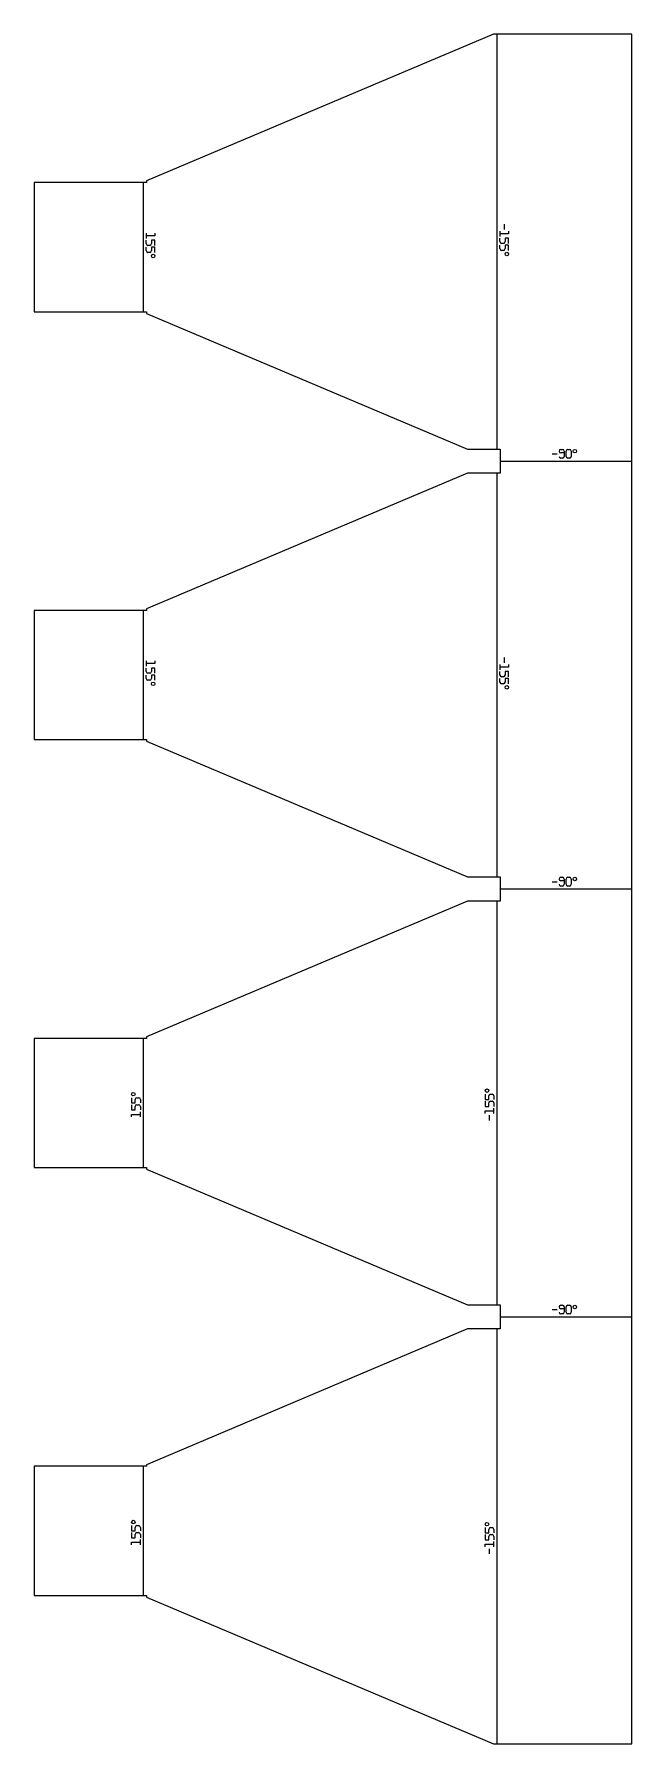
# Model space of a CAD drawing. Header units: millimetres. Extents: x 0 to 136, y 0 to 390.
import ezdxf

# ---------------------------------------------------------------- set-up
doc = ezdxf.new("R2010")
doc.units = ezdxf.units.MM
for name, color, linetype in [('Body_Unfold006_Sketch', 7, 'CONTINUOUS'), ('Body_Unfold006_Sketch_Bend_Labels', 7, 'CONTINUOUS'), ('Body_Unfold006_Sketch_Bends', 7, 'CONTINUOUS')]:
    doc.layers.add(name, color=color, linetype=linetype)

msp = doc.modelspace()

# ---------------------------------------------------------------- linework, layer by layer
at = {"layer": 'Body_Unfold006_Sketch'}
for p, q in [((106.28, 389.53), (104.75, 389.53)), ((104.75, 389.53), (104.75, 389.53)), ((136.28, 389.53), (106.28, 389.53)), ((136.28, 295.01), (136.28, 389.53)), ((104.75, 389.53), (25.64, 356.1)), ((24.11, 355.72), (0, 355.72)), ((0, 355.72), (0, 326.3)), ((25.64, 355.72), (24.11, 355.72)), ((25.64, 356.1), (25.64, 355.72)), ((0, 326.3), (24.11, 326.3)), ((24.11, 326.3), (25.64, 326.3)), ((25.64, 326.3), (25.64, 325.93)), ((25.64, 325.93), (98.79, 295.01)), ((98.79, 295.01), (104.75, 295.01)), ((104.75, 295.01), (106.28, 295.01)), ((106.28, 295.01), (106.28, 289.52)), ((136.28, 289.52), (136.28, 295.01)), ((98.79, 289.52), (25.64, 258.6)), ((104.75, 289.52), (98.79, 289.52)), ((106.28, 289.52), (104.75, 289.52)), ((136.28, 197.52), (136.28, 289.52)), ((24.11, 258.23), (0, 258.23)), ((0, 258.23), (0, 228.81)), ((25.64, 258.23), (24.11, 258.23)), ((25.64, 258.6), (25.64, 258.23)), ((0, 228.81), (24.11, 228.81)), ((24.11, 228.81), (25.64, 228.81)), ((25.64, 228.81), (25.64, 228.43)), ((25.64, 228.43), (98.79, 197.52)), ((98.79, 197.52), (104.75, 197.52)), ((104.75, 197.52), (106.28, 197.52)), ((106.28, 197.52), (106.28, 192.02)), ((136.28, 192.02), (136.28, 197.52)), ((98.79, 192.02), (25.64, 161.1)), ((104.75, 192.02), (98.79, 192.02)), ((106.28, 192.02), (104.75, 192.02)), ((136.28, 100.02), (136.28, 192.02)), ((24.11, 160.73), (0, 160.73)), ((0, 160.73), (0, 131.31)), ((25.64, 160.73), (24.11, 160.73)), ((25.64, 161.1), (25.64, 160.73)), ((0, 131.31), (24.11, 131.31)), ((24.11, 131.31), (25.64, 131.31)), ((25.64, 131.31), (25.64, 130.93)), ((25.64, 130.93), (98.79, 100.02)), ((98.79, 100.02), (104.75, 100.02)), ((104.75, 100.02), (106.28, 100.02)), ((106.28, 100.02), (106.28, 94.52)), ((136.28, 94.52), (136.28, 100.02)), ((98.79, 94.52), (25.64, 63.6)), ((104.75, 94.52), (98.79, 94.52)), ((106.28, 94.52), (104.75, 94.52)), ((136.28, 0), (136.28, 94.52)), ((24.11, 63.23), (0, 63.23)), ((0, 63.23), (0, 33.81)), ((25.64, 63.23), (24.11, 63.23)), ((25.64, 63.6), (25.64, 63.23)), ((0, 33.81), (24.11, 33.81)), ((24.11, 33.81), (25.64, 33.81)), ((25.64, 33.81), (25.64, 33.44)), ((25.64, 33.44), (104.75, 0)), ((104.75, 0), (104.75, 0)), ((104.75, 0), (106.28, 0)), ((106.28, 0), (136.28, 0))]:
    msp.add_line(p, q, dxfattribs=at)
at = {"layer": 'Body_Unfold006_Sketch_Bend_Labels'}
for p, q in [((25.54, 344.21), (25.54, 343.01)), ((27.54, 343.61), (25.54, 343.61)), ((27.54, 344.21), (27.54, 343.61)), ((106.18, 344.67), (106.18, 343.47)), ((108.18, 344.07), (106.18, 344.07)), ((106.18, 342.27), (106.18, 343.07)), ((107.18, 346.27), (107.18, 345.07)), ((108.18, 343.07), (107.38, 343.07)), ((107.38, 343.07), (107.38, 342.27)), ((108.18, 344.67), (108.18, 344.07)), ((108.18, 341.87), (108.18, 343.07)), ((25.54, 341.81), (25.54, 342.61)), ((25.54, 340.21), (25.54, 341.01)), ((26.34, 341.41), (25.94, 341.41)), ((26.34, 339.81), (25.94, 339.81)), ((27.54, 342.61), (26.74, 342.61)), ((26.74, 342.61), (26.74, 341.81)), ((27.54, 341.01), (26.74, 341.01)), ((26.74, 341.01), (26.74, 340.21)), ((27.54, 341.41), (27.54, 342.61)), ((27.54, 339.81), (27.54, 341.01)), ((106.18, 340.67), (106.18, 341.47)), ((106.98, 341.87), (106.58, 341.87)), ((106.98, 340.27), (106.58, 340.27)), ((108.18, 341.47), (107.38, 341.47)), ((107.38, 341.47), (107.38, 340.67)), ((108.18, 340.27), (108.18, 341.47)), ((118.08, 293.93), (119.28, 293.93)), ((120.08, 294.93), (120.48, 294.93)), ((120.88, 294.13), (120.08, 294.13)), ((120.48, 292.93), (120.08, 292.93)), ((120.88, 294.53), (120.88, 293.33)), ((121.28, 293.33), (121.28, 294.53)), ((121.68, 294.93), (122.08, 294.93)), ((122.08, 292.93), (121.68, 292.93)), ((122.48, 294.53), (122.48, 293.33)), ((25.54, 246.72), (25.54, 245.52)), ((27.54, 246.12), (25.54, 246.12)), ((27.54, 246.72), (27.54, 246.12)), ((106.18, 245.92), (106.18, 244.72)), ((107.18, 247.52), (107.18, 246.32)), ((108.18, 245.92), (108.18, 245.32)), ((25.54, 244.32), (25.54, 245.12)), ((25.54, 242.72), (25.54, 243.52)), ((26.34, 243.92), (25.94, 243.92)), ((26.34, 242.32), (25.94, 242.32)), ((27.54, 245.12), (26.74, 245.12)), ((26.74, 245.12), (26.74, 244.32)), ((27.54, 243.52), (26.74, 243.52)), ((26.74, 243.52), (26.74, 242.72)), ((27.54, 243.92), (27.54, 245.12)), ((27.54, 242.32), (27.54, 243.52)), ((108.18, 245.32), (106.18, 245.32)), ((106.18, 243.52), (106.18, 244.32)), ((106.18, 241.92), (106.18, 242.72)), ((106.98, 243.12), (106.58, 243.12)), ((106.98, 241.52), (106.58, 241.52)), ((108.18, 244.32), (107.38, 244.32)), ((107.38, 244.32), (107.38, 243.52)), ((108.18, 242.72), (107.38, 242.72)), ((107.38, 242.72), (107.38, 241.92)), ((108.18, 243.12), (108.18, 244.32)), ((108.18, 241.52), (108.18, 242.72)), ((118.08, 196.43), (119.28, 196.43)), ((120.08, 197.43), (120.48, 197.43)), ((120.88, 196.63), (120.08, 196.63)), ((120.48, 195.43), (120.08, 195.43)), ((120.88, 197.03), (120.88, 195.83)), ((121.28, 195.83), (121.28, 197.03)), ((121.68, 197.43), (122.08, 197.43)), ((122.08, 195.43), (121.68, 195.43)), ((122.48, 197.03), (122.48, 195.83)), ((22.21, 147.22), (22.21, 146.02)), ((22.21, 146.02), (23.01, 146.02)), ((22.21, 145.62), (22.21, 144.42)), ((22.21, 144.42), (23.01, 144.42)), ((23.01, 146.02), (23.01, 146.82)), ((23.01, 144.42), (23.01, 145.22)), ((23.41, 147.22), (23.81, 147.22)), ((23.41, 145.62), (23.81, 145.62)), ((24.21, 146.82), (24.21, 146.02)), ((24.21, 145.22), (24.21, 144.42)), ((102.85, 148.02), (102.85, 146.82)), ((102.85, 146.82), (103.65, 146.82)), ((102.85, 146.42), (102.85, 145.22)), ((102.85, 145.22), (103.65, 145.22)), ((102.85, 143.62), (102.85, 144.22)), ((102.85, 144.22), (104.85, 144.22)), ((103.65, 146.82), (103.65, 147.62)), ((103.65, 145.22), (103.65, 146.02)), ((104.05, 148.02), (104.45, 148.02)), ((104.05, 146.42), (104.45, 146.42)), ((104.85, 147.62), (104.85, 146.82)), ((104.85, 146.02), (104.85, 145.22)), ((104.85, 143.62), (104.85, 144.82)), ((22.21, 142.82), (22.21, 143.42)), ((22.21, 143.42), (24.21, 143.42)), ((24.21, 142.82), (24.21, 144.02)), ((103.85, 142.02), (103.85, 143.22)), ((118.08, 98.94), (119.28, 98.94)), ((120.08, 99.94), (120.48, 99.94)), ((120.88, 99.14), (120.08, 99.14)), ((120.48, 97.94), (120.08, 97.94)), ((120.88, 99.54), (120.88, 98.34)), ((121.28, 98.34), (121.28, 99.54)), ((121.68, 99.94), (122.08, 99.94)), ((122.08, 97.94), (121.68, 97.94)), ((122.48, 99.54), (122.48, 98.34)), ((22.21, 49.72), (22.21, 48.52)), ((22.21, 48.52), (23.01, 48.52)), ((22.21, 48.12), (22.21, 46.92)), ((22.21, 46.92), (23.01, 46.92)), ((23.01, 48.52), (23.01, 49.32)), ((23.01, 46.92), (23.01, 47.72)), ((23.41, 49.72), (23.81, 49.72)), ((23.41, 48.12), (23.81, 48.12)), ((24.21, 49.32), (24.21, 48.52)), ((24.21, 47.72), (24.21, 46.92)), ((102.85, 49.26), (102.85, 48.06)), ((102.85, 48.06), (103.65, 48.06)), ((102.85, 47.66), (102.85, 46.46)), ((103.65, 48.06), (103.65, 48.86)), ((103.65, 46.46), (103.65, 47.26)), ((104.05, 49.26), (104.45, 49.26)), ((104.05, 47.66), (104.45, 47.66)), ((104.85, 48.86), (104.85, 48.06)), ((104.85, 47.26), (104.85, 46.46)), ((22.21, 45.32), (22.21, 45.92)), ((22.21, 45.92), (24.21, 45.92)), ((24.21, 45.32), (24.21, 46.52)), ((102.85, 46.46), (103.65, 46.46)), ((102.85, 44.86), (102.85, 45.46)), ((102.85, 45.46), (104.85, 45.46)), ((103.85, 43.26), (103.85, 44.46)), ((104.85, 44.86), (104.85, 46.06))]:
    msp.add_line(p, q, dxfattribs=at)
for centre in [(27.14, 339.01), (107.78, 339.47), (123.28, 294.53), (27.14, 241.52), (107.78, 240.72), (123.28, 197.03), (22.61, 148.02), (103.25, 148.82), (123.28, 99.54), (22.61, 50.52), (103.25, 50.06)]:
    msp.add_circle(centre, 0.4, dxfattribs=at)
for centre, start, end in [((25.94, 341.81), -180, -90), ((25.94, 340.21), 180, -90), ((26.34, 341.81), -90, 0), ((26.34, 340.21), -90, 0), ((106.58, 342.27), 180, -90), ((106.58, 340.67), -180, -90), ((106.98, 342.27), -90, 0), ((106.98, 340.67), -90, 0), ((120.08, 294.53), 90, -90), ((120.08, 293.33), -180, -90), ((120.48, 294.53), 0, 90), ((120.48, 293.33), -90, 0), ((121.68, 294.53), 90, 180), ((121.68, 293.33), -180, -90), ((122.08, 294.53), 0, 90), ((122.08, 293.33), -90, 0), ((25.94, 244.32), 180, -90), ((25.94, 242.72), -180, -90), ((26.34, 244.32), -90, 0), ((26.34, 242.72), -90, 0), ((106.58, 243.52), 180, -90), ((106.58, 241.92), 180, -90), ((106.98, 243.52), -90, 0), ((106.98, 241.92), -90, 0), ((120.08, 197.03), 90, -90), ((120.08, 195.83), 180, -90), ((120.48, 197.03), 0, 90), ((120.48, 195.83), -90, 0), ((121.68, 197.03), 90, -180), ((121.68, 195.83), 180, -90), ((122.08, 197.03), 0, 90), ((122.08, 195.83), -90, 0), ((23.41, 146.82), 90, 180), ((23.41, 145.22), 90, -180), ((23.81, 146.82), 0, 90), ((23.81, 145.22), 0, 90), ((104.05, 147.62), 90, 180), ((104.05, 146.02), 90, -180), ((104.45, 147.62), 0, 90), ((104.45, 146.02), 0, 90), ((120.08, 99.54), 90, -90), ((120.08, 98.34), 180, -90), ((120.48, 99.54), 0, 90), ((120.48, 98.34), -90, 0), ((121.68, 99.54), 90, 180), ((121.68, 98.34), -180, -90), ((122.08, 99.54), 0, 90), ((122.08, 98.34), -90, 0), ((23.41, 49.32), 90, -180), ((23.41, 47.72), 90, 180), ((23.81, 49.32), 0, 90), ((23.81, 47.72), 0, 90), ((104.05, 48.86), 90, 180), ((104.05, 47.26), 90, 180), ((104.45, 48.86), 0, 90), ((104.45, 47.26), 0, 90)]:
    msp.add_arc(centre, 0.4, start, end, dxfattribs=at)
at = {"layer": 'Body_Unfold006_Sketch_Bends'}
for p, q in [((105.52, 389.53), (105.52, 295.01)), ((24.88, 355.72), (24.88, 326.3)), ((106.28, 292.26), (136.28, 292.26)), ((105.52, 289.52), (105.52, 197.52)), ((24.88, 258.23), (24.88, 228.81)), ((106.28, 194.77), (136.28, 194.77)), ((105.52, 192.02), (105.52, 100.02)), ((24.88, 160.73), (24.88, 131.31)), ((105.52, 94.52), (105.52, 0)), ((106.28, 97.27), (136.28, 97.27)), ((24.88, 63.23), (24.88, 33.81))]:
    msp.add_line(p, q, dxfattribs=at)

doc.saveas('drawing.dxf')
